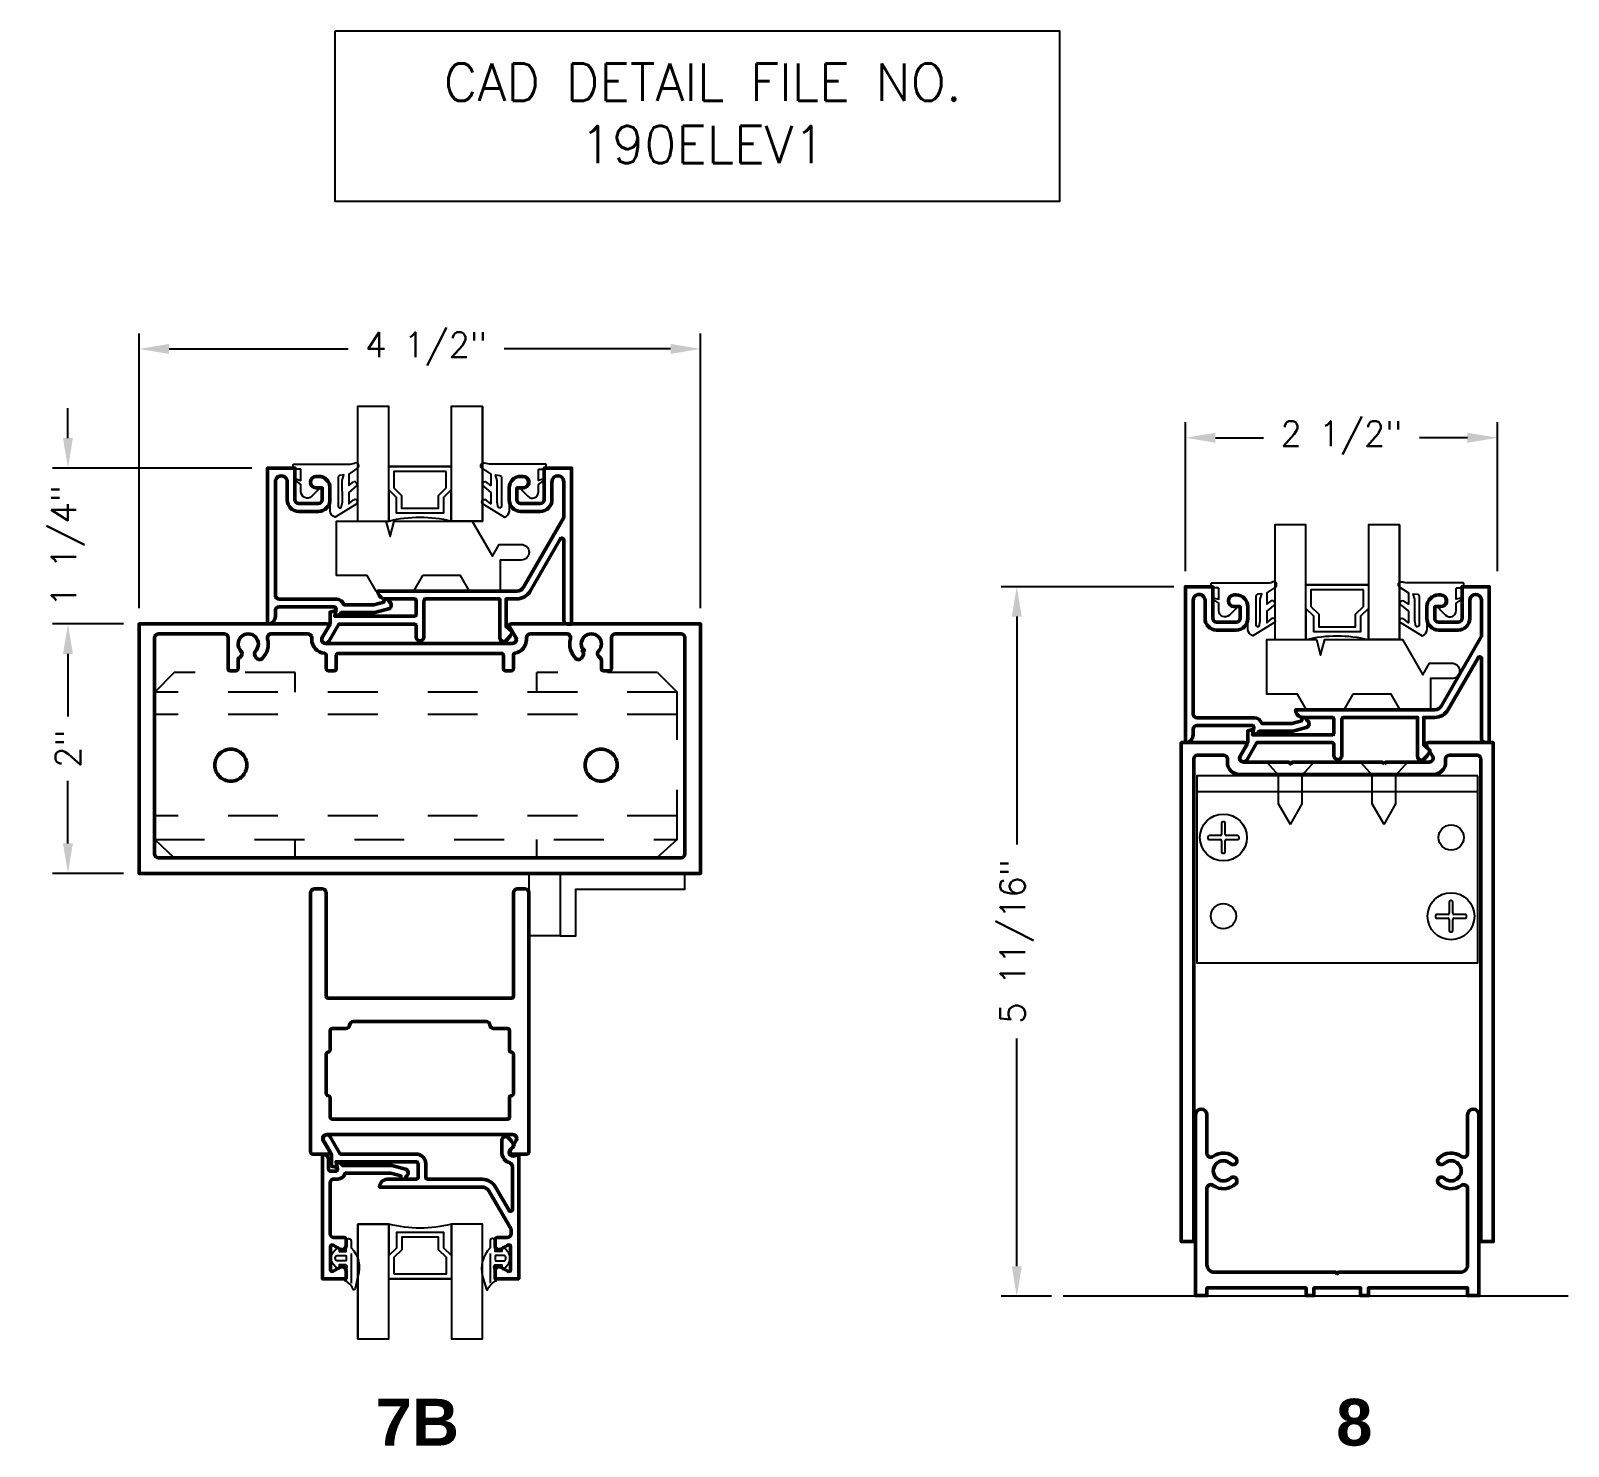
# Model space of a CAD drawing. Extents: x 0 to 63.4, y 0 to 11.8.
# Drawn here: x 17.953 to 21.033, y 8.551 to 11.388 of the extents above; entities that cross this region are included whole.
import ezdxf

# ---------------------------------------------------------------- set-up
doc = ezdxf.new("R2010")
doc.units = 0
doc.header["$MEASUREMENT"] = 0
doc.linetypes.add('HIDDEN', pattern=[0.375, 0.25, -0.125])
doc.linetypes.add('HIDDEN2', pattern=[0.1875, 0.125, -0.0625])
doc.layers.get('Defpoints').update_dxf_attribs({"linetype": 'CONTINUOUS'})
for name, color, linetype in [('R-Anno-Dims', 3, 'CONTINUOUS'), ('R-Anno-Text', 6, 'CONTINUOUS'), ('R-Det1', 4, 'CONTINUOUS'), ('R-Det2', 2, 'CONTINUOUS'), ('R-Det3', 5, 'CONTINUOUS'), ('R-Otln', 1, 'CONTINUOUS'), ('R-Pat1', 5, 'CONTINUOUS')]:
    doc.layers.add(name, color=color, linetype=linetype)
doc.styles.get("Standard").update_dxf_attribs({"font": 'simplex'})
doc.styles.add('style1', font='arialbd.ttf')
doc.dimstyles.new('1-4size', dxfattribs={"dimtxt": 0.05, "dimasz": 0.06, "dimexe": 0.03125, "dimexo": 0.03125, "dimgap": 0.03125, "dimtad": 0, "dimdec": 5, "dimlfac": 4, "dimzin": 4, "dimdsep": 46, "dimlunit": 5, "dimtxsty": 'Standard', "dimcen": 0, "dimclrd": 256, "dimclre": 256, "dimclrt": 256, "dimadec": 0, "dimazin": 1, "dimtfac": 1, "dimtdec": 5, "dimtofl": 0, "dimtmove": 0, "dimatfit": 3, "dimfxl": 1, "dimfrac": 2, "dimtolj": 1, "dimtzin": 4, "dimarcsym": 0})

# ---------------------------------------------------------------- blocks, each defined once
blk = doc.blocks.new('*D91')
at = {"layer": 'Defpoints', "color": 0, "transparency": 16777216}
for p in [(20.8914, 10.5726), (20.2663, 10.2741), (20.8914, 10.2741)]:
    blk.add_point(p, dxfattribs=at)
at = {"layer": 'R-Anno-Dims', "lineweight": -2, "transparency": 16777216}
for p, q in [((20.2663, 10.3053), (20.2663, 10.6039)), ((20.8914, 10.3053), (20.8914, 10.6039)), ((20.3263, 10.5726), (20.4226, 10.5726)), ((20.8314, 10.5726), (20.7351, 10.5726))]:
    blk.add_line(p, q, dxfattribs=at)
at = {"layer": 'R-Anno-Dims', "transparency": 16777216}
for points in [[(20.3263, 10.5826), (20.3263, 10.5626), (20.2663, 10.5726)], [(20.8314, 10.5826), (20.8314, 10.5626), (20.8914, 10.5726)]]:
    blk.add_solid(points, dxfattribs=at)
at = {"layer": 'R-Anno-Dims', "transparency": 16777216, "insert": (20.5788, 10.5726), "char_height": 0.05, "attachment_point": 5}
blk.add_mtext('\\A1;2 1/2"', dxfattribs=at)
blk = doc.blocks.new('*D92')
at = {"layer": 'Defpoints', "color": 0, "transparency": 16777216}
for p in [(19.9284, 10.2741), (20.2741, 10.2741), (20.0296, 8.8522)]:
    blk.add_point(p, dxfattribs=at)
at = {"layer": 'R-Anno-Dims', "lineweight": -2, "transparency": 16777216}
for p, q in [((20.2428, 10.2741), (19.8972, 10.2741)), ((19.9284, 10.2141), (19.9284, 9.7575)), ((19.9284, 8.9122), (19.9284, 9.3688)), ((19.9983, 8.8522), (19.8972, 8.8522))]:
    blk.add_line(p, q, dxfattribs=at)
at = {"layer": 'R-Anno-Dims', "transparency": 16777216}
for points in [[(19.9184, 10.2141), (19.9384, 10.2141), (19.9284, 10.2741)], [(19.9184, 8.9122), (19.9384, 8.9122), (19.9284, 8.8522)]]:
    blk.add_solid(points, dxfattribs=at)
at = {"layer": 'R-Anno-Dims', "transparency": 16777216, "insert": (19.9284, 9.5631), "char_height": 0.05, "attachment_point": 5, "rotation": 90}
blk.add_mtext('\\A1;5 11/16"', dxfattribs=at)
blk = doc.blocks.new('*D110')
at = {"layer": 'Defpoints', "color": 0, "transparency": 16777216}
for p in [(19.2947, 10.7506), (18.1697, 10.1995), (19.2947, 10.1995)]:
    blk.add_point(p, dxfattribs=at)
at = {"layer": 'R-Anno-Dims', "lineweight": -2, "transparency": 16777216}
for p, q in [((18.1697, 10.2308), (18.1697, 10.7818)), ((19.2947, 10.2308), (19.2947, 10.7818)), ((18.2297, 10.7506), (18.5885, 10.7506)), ((19.2347, 10.7506), (18.901, 10.7506))]:
    blk.add_line(p, q, dxfattribs=at)
at = {"layer": 'R-Anno-Dims', "transparency": 16777216}
for points in [[(18.2297, 10.7606), (18.2297, 10.7406), (18.1697, 10.7506)], [(19.2347, 10.7606), (19.2347, 10.7406), (19.2947, 10.7506)]]:
    blk.add_solid(points, dxfattribs=at)
at = {"layer": 'R-Anno-Dims', "transparency": 16777216, "insert": (18.7448, 10.7506), "char_height": 0.05, "attachment_point": 5}
blk.add_mtext('\\A1;4 1/2"', dxfattribs=at)
blk = doc.blocks.new('*D104')
at = {"layer": 'Defpoints', "color": 0, "transparency": 16777216}
for p in [(18.0272, 10.5118), (18.4273, 10.5118), (18.1697, 10.1995)]:
    blk.add_point(p, dxfattribs=at)
at = {"layer": 'R-Anno-Dims', "lineweight": -2, "transparency": 16777216}
for p, q in [((18.0272, 10.5718), (18.0272, 10.6318)), ((18.396, 10.5118), (17.996, 10.5118)), ((18.1385, 10.1995), (17.996, 10.1995)), ((18.0272, 10.1395), (18.0272, 10.0795))]:
    blk.add_line(p, q, dxfattribs=at)
at = {"layer": 'R-Anno-Dims', "transparency": 16777216}
for points in [[(18.0172, 10.5718), (18.0372, 10.5718), (18.0272, 10.5118)], [(18.0172, 10.1395), (18.0372, 10.1395), (18.0272, 10.1995)]]:
    blk.add_solid(points, dxfattribs=at)
at = {"layer": 'R-Anno-Dims', "transparency": 16777216, "insert": (18.0272, 10.3556), "char_height": 0.05, "attachment_point": 5, "rotation": 90}
blk.add_mtext('\\A1;1 1/4"', dxfattribs=at)
blk = doc.blocks.new('*D105')
at = {"layer": 'Defpoints', "color": 0, "transparency": 16777216}
for p in [(18.0272, 10.1995), (18.1697, 10.1995), (18.1697, 9.6995)]:
    blk.add_point(p, dxfattribs=at)
at = {"layer": 'R-Anno-Dims', "lineweight": -2, "transparency": 16777216}
for p, q in [((18.1385, 10.1995), (17.996, 10.1995)), ((18.0272, 10.1395), (18.0272, 10.0141)), ((18.0272, 9.7595), (18.0272, 9.8849)), ((18.1385, 9.6995), (17.996, 9.6995))]:
    blk.add_line(p, q, dxfattribs=at)
at = {"layer": 'R-Anno-Dims', "transparency": 16777216}
for points in [[(18.0172, 10.1395), (18.0372, 10.1395), (18.0272, 10.1995)], [(18.0172, 9.7595), (18.0372, 9.7595), (18.0272, 9.6995)]]:
    blk.add_solid(points, dxfattribs=at)
at = {"layer": 'R-Anno-Dims', "transparency": 16777216, "insert": (18.0272, 9.9495), "char_height": 0.05, "attachment_point": 5, "rotation": 90}
blk.add_mtext('\\A1;2"', dxfattribs=at)
blk = doc.blocks.new('P1137 screw')
at = {"layer": 'R-Det3'}
for p, q in [((35.389, 9.084), (35.482, 8.98)), ((35.765, 9.084), (35.672, 8.98)), ((35.482, 8.748), (35.482, 8.98)), ((35.672, 8.748), (35.672, 8.98)), ((35.577, 8.584), (35.482, 8.748)), ((35.577, 8.584), (35.672, 8.748))]:
    blk.add_line(p, q, dxfattribs=at)
at = {"layer": 'R-Pat1'}
blk.add_line((35.389, 9.084), (35.765, 9.084), dxfattribs=at)
blk = doc.blocks.new('Screw block')
at = {"layer": 'R-Det3'}
for p, q in [((34.275, 8.594), (34.275, 8.504)), ((34.295, 8.604), (34.285, 8.604)), ((34.305, 8.504), (34.305, 8.594)), ((34.165, 8.484), (34.165, 8.474)), ((34.265, 8.494), (34.175, 8.494)), ((34.175, 8.464), (34.265, 8.464)), ((34.275, 8.454), (34.275, 8.364)), ((34.305, 8.364), (34.305, 8.454)), ((34.405, 8.494), (34.315, 8.494)), ((34.315, 8.464), (34.405, 8.464)), ((34.415, 8.474), (34.415, 8.484)), ((34.285, 8.354), (34.295, 8.354))]:
    blk.add_line(p, q, dxfattribs=at)
blk.add_circle((34.29, 8.479), 0.188, dxfattribs=at)
for centre, start, end in [((34.265, 8.504), 270, 0), ((34.285, 8.594), 90, 180), ((34.295, 8.594), 0, 90), ((34.315, 8.504), 180, 270), ((34.175, 8.484), 90, 180), ((34.175, 8.474), 180, 270), ((34.265, 8.454), 0, 90), ((34.315, 8.454), 90, 180), ((34.405, 8.484), 0, 90), ((34.405, 8.474), 270, 0), ((34.285, 8.364), 180, 270), ((34.295, 8.364), 270, 0)]:
    blk.add_arc(centre, 0.01, start, end, dxfattribs=at)
blk = doc.blocks.new('P1137')
at = {"layer": 'R-Det3'}
blk.add_line((34.076, 8.849), (36.328, 8.849), dxfattribs=at)
blk.add_lwpolyline([(36.328, 8.974), (34.076, 8.974), (34.076, 7.474), (36.328, 7.474)], close=True, dxfattribs=at)
for centre in [(36.115, 8.479), (34.29, 7.849)]:
    blk.add_circle(centre, 0.101, dxfattribs=at)
at = {"layer": 'R-Pat1'}
for p in [(0, 0), (1.824, -0.631)]:
    blk.add_blockref('Screw block', p, dxfattribs=at)
blk = doc.blocks.new('P2728 compress')
at = {"layer": 'R-Det2'}
blk.add_lwpolyline([(176.266, 42.927), (176.372, 42.753, -0.301952), (176.324, 42.713), (176.124, 42.713, 0.414214), (176.044, 42.633), (176.044, 42.594, 0.388879), (176.081, 42.554), (176.097, 42.553, 0.440011), (176.14, 42.593), (176.14, 42.607, -0.668179), (176.157, 42.614), (176.206, 42.566, -0.668179), (176.17, 42.48), (176.111, 42.48), (176.083, 42.441, -0.836323), (176.069, 42.447), (176.078, 42.48), (175.994, 42.48, 0.414214), (175.988, 42.474), (175.988, 42.424, -0.414214), (175.982, 42.418), (175.954, 42.418, -0.414214), (175.948, 42.424), (175.948, 42.862, 0.083245), (175.94, 42.911), (175.94, 42.911)], format="xyb", dxfattribs=at)
for points in [[(175.978, 42.937), (176.028, 42.864), (176.119, 42.864), (176.088, 42.905)], [(176.117, 42.931), (176.175, 42.864), (176.267, 42.864), (176.235, 42.902)]]:
    blk.add_lwpolyline(points, dxfattribs=at)
at = {"layer": 'R-Det2', "lineweight": 25}
blk.add_lwpolyline([(176.039, 42.79, 0.372312), (176.054, 42.778), (176.284, 42.778, 0.668179), (176.295, 42.803), (176.252, 42.812), (176.078, 42.811), (176.034, 42.824)], format="xyb", close=True, dxfattribs=at)
at = {"layer": 'R-Det2', "ltscale": 0.1}
for centre, radius, start, end in [((175.962, 42.92), 0.0237, 22.2345, 202.2345), ((176.117, 42.901), 0.0297, 90, 171.5397), ((176.251, 42.914), 0.0199, 40.2978, 220.2978)]:
    blk.add_arc(centre, radius, start, end, dxfattribs=at)
blk = doc.blocks.new('P039')
at = {"layer": 'R-Det3', "linetype": 'HIDDEN2'}
for p, q in [((87.956, 9.751), (87.8, 9.594)), ((88.925, 9.751), (87.956, 9.751)), ((88.925, 9.594), (88.925, 9.751)), ((91.83, 9.751), (90.863, 9.751)), ((90.863, 9.594), (90.863, 9.751)), ((91.83, 9.751), (91.988, 9.594)), ((91.83, 9.751), (91.83, 9.751)), ((91.988, 9.594), (87.8, 9.594)), ((87.8, 9.594), (87.8, 8.411)), ((91.988, 8.411), (91.988, 9.594)), ((91.988, 9.415), (87.8, 9.415)), ((91.988, 8.601), (87.8, 8.601)), ((87.8, 8.411), (91.988, 8.411)), ((87.8, 8.411), (87.956, 8.265)), ((88.925, 8.265), (88.925, 8.411)), ((90.863, 8.265), (90.863, 8.411)), ((91.988, 8.411), (91.824, 8.265)), ((88.925, 8.265), (87.956, 8.265)), ((91.824, 8.265), (90.863, 8.265))]:
    blk.add_line(p, q, dxfattribs=at)
blk = doc.blocks.new('P315')
at = {"layer": 'R-Det3', "linetype": 'Continuous'}
for p, q in [((101.777, 35.138), (101.777, 34.638)), ((102.027, 35.138), (102.027, 34.638)), ((102.027, 34.638), (101.777, 34.638))]:
    blk.add_line(p, q, dxfattribs=at)
at = {"layer": 'R-Det3'}
blk.add_line((101.777, 35.138), (102.027, 35.138), dxfattribs=at)
at = {"layer": 'R-Det3', "linetype": 'Continuous'}
blk.add_lwpolyline([(102.027, 35.138), (102.027, 34.638), (102.152, 34.638), (102.152, 35.013), (103.027, 35.013), (103.027, 35.138), (102.027, 35.138)], close=True, dxfattribs=at)

msp = doc.modelspace()

# ---------------------------------------------------------------- linework, layer by layer
at = {"layer": 'R-Anno-Text'}
msp.add_lwpolyline([(18.562618, 11.3882705), (20.014098, 11.3882705), (20.014098, 11.0462076), (18.562618, 11.0462076)], close=True, dxfattribs=at)
at = {"layer": 'R-Det1', "lineweight": 50}
for points in [[(18.4427791, 10.4843764), (18.4427791, 10.2570014, 0.414213562), (18.4505291, 10.2492514), (18.5651296, 10.2492514, -0.33967204), (18.5801046, 10.2377514), (18.6402386, 10.2377514), (18.6604439, 10.2431655, -1.179332391), (18.6702625, 10.2441264, -0.716465291), (18.669269, 10.2294834), (18.6422791, 10.2222514), (18.574779, 10.2222514, -0.252122601), (18.5617793, 10.2147512), (18.5643532, 10.2293503, 0.466300315), (18.5606601, 10.2337514), (18.4505291, 10.2337514, 0.414213562), (18.4427791, 10.2260014), (18.4427791, 10.2147514, -0.414213562), (18.4272791, 10.1992514), (18.4272791, 10.5117514), (18.4820291, 10.5117514), (18.4820291, 10.4485014, 0.414213562), (18.4897791, 10.4407514), (18.5290291, 10.4407514, 0.414213562), (18.5367791, 10.4485014), (18.5367791, 10.4720014), (18.5249041, 10.4720014, -1), (18.5249041, 10.4952514), (18.5290293, 10.4952514, -0.414213562), (18.5522793, 10.4720014), (18.5522793, 10.4482514, -0.414213562), (18.5290293, 10.4250014), (18.4897791, 10.4250014, -0.414213562), (18.4665291, 10.4482514), (18.4665291, 10.4842993, 1.003237041), (18.4427793, 10.4843767, -0.362130636)], [(18.7209793, 10.2497512, -0.418763917), (18.7249793, 10.2457512), (18.7249793, 10.2187512, -0.4125), (18.7209793, 10.2147512), (18.5617793, 10.2147512), (18.5638043, 10.2262512), (18.5523043, 10.2231762), (18.5523043, 10.1992512), (18.5366543, 10.1721262, 0.998250566), (18.5500793, 10.1643762), (18.5702043, 10.1992512), (18.7209793, 10.1992512, -0.418763917), (18.7249793, 10.1952512), (18.7249793, 10.1732512, 1), (18.7404793, 10.1732512), (18.7404793, 10.2457512, -0.418763917), (18.7444793, 10.2497512), (18.8924793, 10.2497512), (18.8924793, 10.1720012, 0.644244829), (18.9053043, 10.1661762, 0.122910631), (18.9174793, 10.1837512), (18.9049793, 10.1942512), (18.9049793, 10.2497512), (18.9266043, 10.2497512), (18.9266043, 10.2497512, 0.267523924), (18.9536543, 10.2653762), (19.0137317, 10.3694383, -0.767335331), (19.0207293, 10.3675634), (19.0207293, 10.2070012, 0.412903226), (19.0284793, 10.1992512), (19.0362293, 10.1992512), (19.0362293, 10.5117512), (19.0047293, 10.5117512), (18.9814793, 10.5117512), (18.9814793, 10.4485012, -0.412903226), (18.9737293, 10.4407512), (18.9344793, 10.4407512, -0.412903226), (18.9267293, 10.4485012), (18.9267293, 10.4720012), (18.9386043, 10.4720012, 1), (18.9386043, 10.4952512), (18.9344793, 10.4952512, 0.413978903), (18.9112293, 10.4720012), (18.9112293, 10.4482512, 0.412903226), (18.9344793, 10.4250012), (18.9737293, 10.4250012, 0.413978903), (18.9969793, 10.4482512), (18.9969793, 10.4843762, -1), (19.0207293, 10.4843762), (19.0207293, 10.4125762), (18.9401543, 10.2730012, -0.265259867), (18.9267293, 10.2652512), (18.7328293, 10.2652512), (18.6479793, 10.2652512, 0.412903226), (18.6634793, 10.2497512)], [(20.8318064, 8.915585), (20.8318064, 9.068035, 0.610741942), (20.8195314, 9.07431, -0.361779878), (20.7738564, 9.077585, -0.5), (20.7753564, 9.089885, -0.332771781), (20.7846064, 9.08876, 2.353344768), (20.7846064, 9.11791, -0.332771781), (20.7753564, 9.116785, -0.5), (20.7738564, 9.129085, -0.361779878), (20.8195314, 9.13236, 0.611850133), (20.8318064, 9.13866), (20.8318064, 9.215935, -0.413333333), (20.8430564, 9.227185, -0.413333333), (20.8543064, 9.215935), (20.8543064, 8.853335), (20.8318064, 8.853335), (20.8318064, 8.868835), (20.6328814, 8.868835), (20.6328814, 8.853335), (20.6173814, 8.853335), (20.6173814, 8.868835), (20.5236814, 8.868835), (20.5236814, 8.853335), (20.5081814, 8.853335), (20.5081814, 8.868835), (20.3092564, 8.868835), (20.3092564, 8.853335), (20.2867564, 8.853335), (20.2867564, 9.215935, -0.413333333), (20.2980064, 9.227185, -0.413333333), (20.3092564, 9.215935), (20.3092564, 9.13866, 0.610195289), (20.3215314, 9.13236, -0.361779878), (20.3672064, 9.129085, -0.5), (20.3657064, 9.116785, -0.332123602), (20.3564564, 9.11791, 2.353344768), (20.3564564, 9.08876, -0.332123602), (20.3657064, 9.089885, -0.5), (20.3672064, 9.077585, -0.361779878), (20.3215314, 9.07431, 0.609085733), (20.3092564, 9.068035), (20.3092564, 8.915585, 0.412903226), (20.3247564, 8.900085), (20.5680314, 8.900085), (20.5705314, 8.897585), (20.5730314, 8.900085), (20.8163064, 8.900085, 0.414517049), (20.8318064, 8.915585)], [(18.9214927, 9.1525131, 0.123332445), (18.9093244, 9.1700941, 0.64476674), (18.8964927, 9.1642802), (18.8964927, 9.1407632, 0.330653628), (18.9124844, 9.119225, -0.33065332), (18.9179927, 9.1118063), (18.9179927, 9.0260086, -0.767326322), (18.9109951, 9.0241336), (18.8840012, 9.0708882, 0.26795022), (18.8569379, 9.0865132), (18.7482427, 9.0865132, -0.414213562), (18.7442427, 9.0905132), (18.7442427, 9.1175132, 0.414213562), (18.7247427, 9.1370132), (18.5729644, 9.1370132), (18.5528293, 9.1718882, 1), (18.539406, 9.1641382), (18.5550666, 9.1370132), (18.5550666, 9.1130946), (18.5665666, 9.1100132), (18.5645388, 9.1215132), (18.7247427, 9.1215132, -0.414213562), (18.7287427, 9.1175132), (18.7287427, 9.0905132, -0.414213562), (18.7247427, 9.0865132), (18.6672427, 9.0865132, 0.414213562), (18.6517427, 9.0710132), (18.7365787, 9.0710132), (18.8570822, 9.0710132, -0.267944175), (18.8705057, 9.0632632), (18.9149927, 8.9862093), (18.9149927, 8.9775132, -0.414213562), (18.9072427, 8.9697632), (18.8867427, 8.9697632, 0.414213562), (18.8829927, 8.9660132), (18.8829927, 8.9530132, 0.577350202), (18.8946177, 8.9463015), (18.9086177, 8.9543844, -0.577350202), (18.9142427, 8.9511368), (18.9142427, 8.9056395, -0.577351988), (18.9086176, 8.902392), (18.8946177, 8.9104749, 0.577351988), (18.8829927, 8.9037633), (18.8829927, 8.8870132), (18.9304927, 8.8870132), (18.9304927, 9.1370132), (18.9218688, 9.1335666, -0.869075611), (18.9142413, 9.1468859)], [(18.674248, 9.0985132), (18.5828631, 9.0985132, -0.339713402), (18.567889, 9.0870132), (18.5602888, 9.0870132, 0.414213523), (18.5525388, 9.0792632), (18.5525388, 8.9775132, 0.414213657), (18.5602888, 8.9697632), (18.5807888, 8.9697632, -0.414213562), (18.5845388, 8.9660132), (18.5845388, 8.9530132, -0.57736514), (18.5729135, 8.9463017), (18.5589138, 8.9543844, 0.577351747), (18.5532888, 8.9511369), (18.5532888, 8.9056396, 0.577351362), (18.5589138, 8.902392), (18.5728717, 8.9104505, -0.579445689), (18.5845388, 8.9037632), (18.5845388, 8.9037632), (18.5845388, 8.8870132), (18.5370388, 8.8870132), (18.5370388, 9.1370132, -0.41421368), (18.5495388, 9.1245132), (18.5495388, 9.1062632, 0.414213562), (18.5532888, 9.1025132), (18.56342, 9.1025132, 0.466306393), (18.567113, 9.1069144), (18.5645388, 9.1215132, -0.252127774), (18.5775387, 9.1140131), (18.6762889, 9.1140132), (18.7032945, 9.1067771, -0.715752791), (18.7042718, 9.0921396, -1.179503687), (18.6944532, 9.0930993)]]:
    msp.add_lwpolyline(points, format="xyb", close=True, dxfattribs=at)
at = {"layer": 'R-Det1', "linetype": 'Continuous', "lineweight": 50}
for points in [[(20.2818099, 10.2466791), (20.2818099, 10.0193041, 0.414213562), (20.2895599, 10.0115541), (20.4041604, 10.0115541, -0.33967204), (20.4191354, 10.0000541), (20.4792694, 10.0000541), (20.4994747, 10.0054682, -1.179332391), (20.5092933, 10.0064291, -0.716465291), (20.5082998, 9.9917862), (20.4813099, 9.9845541), (20.4138098, 9.9845541, -0.252122601), (20.4008101, 9.9770539), (20.403384, 9.991653, 0.466300315), (20.3996909, 9.9960541), (20.2895599, 9.9960541, 0.414213562), (20.2818099, 9.9883041), (20.2818099, 9.9770541, -0.414213562), (20.2663099, 9.9615541), (20.2663099, 10.2740541), (20.3210599, 10.2740541), (20.3210599, 10.2108041, 0.414213562), (20.3288099, 10.2030541), (20.3680599, 10.2030541, 0.414213562), (20.3758099, 10.2108041), (20.3758099, 10.2343041), (20.3639349, 10.2343041, -1), (20.3639349, 10.2575541), (20.3680602, 10.2575541, -0.414213562), (20.3913102, 10.2343041), (20.3913102, 10.2105541, -0.414213562), (20.3680602, 10.1873041), (20.3288099, 10.1873041, -0.414213562), (20.3055599, 10.2105541), (20.3055599, 10.246602, 1.003237041), (20.2818102, 10.2466794, -0.362130636)], [(20.5640101, 9.9810539, -0.4125), (20.5600101, 9.9770539), (20.4008101, 9.9770539), (20.4028351, 9.9885539), (20.3913351, 9.9854789), (20.3913351, 9.9615539), (20.3756851, 9.9344289, 0.998250566), (20.3891101, 9.9266789), (20.4092351, 9.9615539), (20.5600101, 9.9615539, -0.418763917), (20.5640101, 9.9575539), (20.5640101, 9.9355539, 1), (20.5795101, 9.9355539), (20.5795101, 10.0080539, -0.418763917), (20.5835101, 10.0120539), (20.7315101, 10.0120539), (20.7315101, 9.9343039, 0.644244829), (20.7443351, 9.9284789, 0.122910631), (20.7565101, 9.9460539), (20.7440101, 9.9565539), (20.7440101, 10.0120539), (20.7656351, 10.0120539), (20.7656351, 10.0120539, 0.267523924), (20.7926851, 10.0276789), (20.8527625, 10.131741, -0.767335331), (20.8597601, 10.1298661), (20.8597601, 9.9693039, 0.412903226), (20.8675101, 9.9615539), (20.8752601, 9.9615539), (20.8752601, 10.2740539), (20.8437601, 10.2740539), (20.8205101, 10.2740539), (20.8205101, 10.2108039, -0.412903226), (20.8127601, 10.2030539), (20.7735101, 10.2030539, -0.412903226), (20.7657601, 10.2108039), (20.7657601, 10.2343039), (20.7776351, 10.2343039, 1), (20.7776351, 10.2575539), (20.7735101, 10.2575539, 0.413978903), (20.7502601, 10.2343039), (20.7502601, 10.2105539, 0.412903226), (20.7735101, 10.1873039), (20.8127601, 10.1873039, 0.413978903), (20.8360101, 10.2105539), (20.8360101, 10.2466789, -1), (20.8597601, 10.2466789), (20.8597601, 10.1748789), (20.7791851, 10.0353039, -0.265259867), (20.7657601, 10.0275539), (20.5718601, 10.0275539), (20.4870101, 10.0275539, 0.412903226), (20.5025101, 10.0120539), (20.5600101, 10.0120539, -0.418763917), (20.5640101, 10.0080539)]]:
    msp.add_lwpolyline(points, format="xyb", close=True, dxfattribs=at)
at = {"layer": 'R-Det2'}
for points in [[(18.8576296, 10.6355516), (18.7951296, 10.6355516), (18.7951296, 10.4057515), (18.8576296, 10.4057515), (18.8576296, 10.6355516), (18.8576296, 10.4057515), (18.7951296, 10.4057515), (18.7951296, 10.4682515), (18.7796296, 10.4527515), (18.7796296, 10.4215015), (18.6856296, 10.4215015), (18.6856296, 10.4527515), (18.6701296, 10.4682515), (18.6701296, 10.5152515), (18.7951296, 10.5152515), (18.6701296, 10.5152515), (18.6701296, 10.6355516), (18.6076296, 10.6355516), (18.6076296, 10.4057515), (18.6701296, 10.4057515), (18.6701296, 10.4682515), (18.6701296, 10.4057515, -0.123310184), (18.7951296, 10.4057515, 1.56900442)], [(20.6953435, 10.3978543), (20.6328435, 10.3978544), (20.6328435, 10.1680542), (20.6953435, 10.1680542), (20.6953435, 10.3978544), (20.6953435, 10.1680542), (20.6328435, 10.1680542), (20.6328435, 10.2305542), (20.6173435, 10.2150542), (20.6173435, 10.1838042), (20.5233435, 10.1838042), (20.5233435, 10.2150542), (20.5078435, 10.2305542), (20.5078435, 10.2775542), (20.6328435, 10.2775542), (20.5078435, 10.2775542), (20.5078435, 10.3978544), (20.4453435, 10.3978544), (20.4453435, 10.1680542), (20.5078435, 10.1680542), (20.5078435, 10.2305542), (20.5078435, 10.1680542, -0.123310184), (20.6328435, 10.1680542, 1.56900442)], [(18.6079935, 8.7665882), (18.6704935, 8.7665881), (18.6704935, 8.9963883), (18.6079935, 8.9963883), (18.6079935, 8.7665881), (18.6079935, 8.9963883), (18.6704935, 8.9963883), (18.6704935, 8.9338883), (18.6859935, 8.9493883), (18.6859935, 8.9806383), (18.7799935, 8.9806383), (18.7799935, 8.9493883), (18.7954935, 8.9338883), (18.7954935, 8.8868883), (18.6704935, 8.8868883), (18.7954935, 8.8868883), (18.7954935, 8.7665881), (18.8579935, 8.7665881), (18.8579935, 8.9963883), (18.7954935, 8.9963883), (18.7954935, 8.9338883), (18.7954935, 8.9963883, -0.123310184), (18.6704935, 8.9963883, 1.56900442)]]:
    msp.add_lwpolyline(points, format="xyb", dxfattribs=at)
for points in [[(18.7851296, 10.5052515), (18.6801296, 10.5052515), (18.6801296, 10.4723936), (18.6956296, 10.4568936), (18.6956296, 10.4315015), (18.7696296, 10.4315015), (18.7696296, 10.4568936), (18.7851296, 10.4723936), (18.7851296, 10.5052515)], [(20.6228435, 10.2675542), (20.5178435, 10.2675542), (20.5178435, 10.2346964), (20.5333435, 10.2191964), (20.5333435, 10.1938042), (20.6073435, 10.1938042), (20.6073435, 10.2191964), (20.6228435, 10.2346964), (20.6228435, 10.2675542)], [(18.6804935, 8.8968883), (18.7854935, 8.8968883), (18.7854935, 8.9297461), (18.7699935, 8.9452461), (18.7699935, 8.9706383), (18.6959935, 8.9706383), (18.6959935, 8.9452461), (18.6804935, 8.9297461), (18.6804935, 8.8968883)], [(18.5945388, 8.9379658), (18.5944769, 8.8780218)], [(18.8729927, 8.9379658), (18.8730546, 8.8780218)]]:
    msp.add_lwpolyline(points, dxfattribs=at)
for points in [[(18.7376231, 10.2965012), (18.7195809, 10.2652512), (18.6446573, 10.2652512), (18.6266151, 10.2965012), (18.5651297, 10.2965012), (18.5651297, 10.4057514), (18.6642075, 10.4057514), (18.6725809, 10.3745014), (18.6809543, 10.4057514), (18.836989, 10.4057514), (18.8776561, 10.3353139), (18.8911878, 10.3587514), (18.9355613, 10.3587514, -0.414213562), (18.9510613, 10.3432514), (18.9510613, 10.3430014, -0.414213562), (18.9355613, 10.3275014), (18.8932547, 10.3275014), (18.8932547, 10.2652512), (18.8320809, 10.2652512), (18.8140387, 10.2965012)], [(20.6020573, 10.0588039), (20.5840151, 10.0275539), (20.5090915, 10.0275539), (20.4910493, 10.0588039), (20.4295639, 10.0588039), (20.4295639, 10.1680541), (20.5286417, 10.1680541), (20.5370151, 10.1368041), (20.5453885, 10.1680541), (20.7014232, 10.1680541), (20.7420903, 10.0976166), (20.7556219, 10.1210541), (20.7999955, 10.1210541, -0.414213562), (20.8154955, 10.1055541), (20.8154955, 10.1053041, -0.414213562), (20.7999955, 10.0898041), (20.7576889, 10.0898041), (20.7576889, 10.0275539), (20.6965151, 10.0275539), (20.6784729, 10.0588039)], [(18.6078043, 8.8920489), (18.6024769, 8.8675217, -0.477037012), (18.5994566, 8.8650765, 0.169063491), (18.5839677, 8.882303, -0.378808837), (18.5819975, 8.8849662), (18.586801, 8.9112953, 0.346241915), (18.5843105, 8.9152632), (18.5707888, 8.9152632), (18.5705111, 8.9077139, -0.608655902), (18.5672249, 8.9063631), (18.5591472, 8.9155012, -0.378617088), (18.5591472, 8.9412752), (18.5672249, 8.9504134, -0.608655902), (18.5705111, 8.9490625), (18.5707888, 8.9415132), (18.5845388, 8.9415132), (18.5845388, 8.9627632, -1), (18.5945388, 8.9627632), (18.5945388, 8.9490033, -0.300429391)], [(18.8578043, 8.8920489), (18.8650546, 8.8675218, 0.477037012), (18.8680749, 8.8650765, -0.169063491), (18.8835638, 8.8823031, 0.378808837), (18.885534, 8.8849662), (18.8807305, 8.9112954, -0.346241915), (18.883221, 8.9152633), (18.8967427, 8.9152633), (18.8970204, 8.907714, 0.608655902), (18.9003066, 8.9063631), (18.9083843, 8.9155013, 0.378617088), (18.9083842, 8.9412753), (18.9003066, 8.9504134, 0.608655902), (18.8970204, 8.9490626), (18.8967427, 8.9415133), (18.8829927, 8.9415133), (18.8829926, 8.9627633, 1), (18.8729926, 8.9627633), (18.8729927, 8.9490034, 0.258952932)], [(18.563027, 8.9302632, -0.341998713), (18.5678682, 8.9340132), (18.5825388, 8.9340132, -0.414213562), (18.5845388, 8.9320132), (18.5845388, 8.9247632, -0.414213562), (18.5825388, 8.9227632), (18.5678682, 8.9227632, -0.341998713), (18.563027, 8.9265132, -0.127016654)], [(18.9045045, 8.9302633, 0.341998713), (18.8996633, 8.9340133), (18.8849927, 8.9340133, 0.414213562), (18.8829927, 8.9320133), (18.8829927, 8.9247633, 0.414213562), (18.8849927, 8.9227633), (18.8996633, 8.9227633, 0.341998713), (18.9045045, 8.9265133, 0.127016654)]]:
    msp.add_lwpolyline(points, format="xyb", close=True, dxfattribs=at)
at = {"layer": 'R-Det3'}
msp.add_line((21.0334038, 8.8521789), (20.0212593, 8.8521789), dxfattribs=at)
at = {"layer": 'R-Det3', "linetype": 'HIDDEN', "lineweight": 50}
for centre in [(18.353467, 9.9165129), (19.095467, 9.9165129)]:
    msp.add_circle(centre, 0.032125, dxfattribs=at)
at = {"layer": 'R-Otln', "lineweight": 50}
for points in [[(18.5433736, 10.1605129, -0.577351782), (18.5366619, 10.172138), (18.5492194, 10.1938879, 0.577351782), (18.5459718, 10.1995129), (18.169717, 10.1995129), (18.169717, 9.6995129), (19.294717, 9.6995129), (19.294717, 10.1995129), (18.9154669, 10.1995129, 0.577351782), (18.9122193, 10.1938879), (18.9247768, 10.172138, -0.577351782), (18.9180651, 10.1605129)], [(19.0613836, 10.1452135, -2.351944735), (19.0905505, 10.1452135, 0.3342632), (19.0894201, 10.1359616, 0.133265313), (19.0922994, 10.1331005, -0.269648719), (19.096217, 10.1263643), (19.096217, 10.1095129, 0.414213562), (19.099967, 10.1057629), (19.112467, 10.1057629, 0.414213562), (19.116217, 10.1095129), (19.116217, 10.1717629, -0.414213562), (19.123967, 10.1795129), (19.255717, 10.1795129, -0.414213562), (19.263467, 10.1717629), (19.263467, 9.7385129, -0.414213562), (19.255717, 9.7307629), (18.208717, 9.7307629, -0.414213562), (18.200967, 9.7385129), (18.200967, 10.1717629, -0.414213562), (18.208717, 10.1795129), (18.340467, 10.1795129), (18.340467, 10.1795129, -0.414213562), (18.348217, 10.1717629), (18.348217, 10.1095129, 0.414213562), (18.351967, 10.1057629), (18.364467, 10.1057629, 0.414213562), (18.368217, 10.1095129), (18.368217, 10.1263643, -0.269648719), (18.3721347, 10.1331005, 0.133265313), (18.375014, 10.1359616, 0.3342632), (18.3738836, 10.1452135, -2.351944735), (18.4030505, 10.1452135, 0.3342632), (18.4019201, 10.1359616), (18.4042482, 10.1319291, 0.486629893), (18.4163236, 10.13021, 0.274033537), (18.4273283, 10.1697447, -0.493659699), (18.4348109, 10.1795129), (18.5078736, 10.1795129, -0.414213562), (18.5156236, 10.1717629), (18.5156236, 10.1682629, 0.391987805), (18.5412535, 10.1405941, -0.391987805), (18.544717, 10.136855), (18.544717, 10.1095129, 0.414213562), (18.548467, 10.1057629), (18.560967, 10.1057629, 0.414213562), (18.564717, 10.1095129), (18.564717, 10.1367629, -0.414213562), (18.568467, 10.1405129), (18.895967, 10.1405129, -0.414213562), (18.899717, 10.1367629), (18.899717, 10.1095129, 0.414213562), (18.903467, 10.1057629), (18.915967, 10.1057629, 0.414213562), (18.919717, 10.1095129), (18.919717, 10.1372296, -0.364590092), (18.9228239, 10.140924, 0.364590092), (18.945815, 10.1682629), (18.945815, 10.1717629, -0.414213562), (18.953565, 10.1795129), (19.0266278, 10.1795129, -0.493659699), (19.0341104, 10.1697447, 0.274033537), (19.045115, 10.13021, 0.486629893), (19.0571904, 10.1319291), (19.0595186, 10.1359616, 0.3342632), (19.0583882, 10.1452135, -2.351944735)], [(20.6642811, 9.9188039), (20.6680311, 9.9225539), (20.7549811, 9.9225539, 0.577921738), (20.7617061, 9.9341789), (20.7491561, 9.9559289, -0.575333034), (20.7523811, 9.9615539), (20.8830561, 9.9615539), (20.8830561, 8.9615539), (20.8580561, 8.9615539), (20.8580561, 9.9288039, 0.416132723), (20.8503061, 9.9365539), (20.7954811, 9.9365539, 0.412903226), (20.7877311, 9.9288039), (20.7877311, 9.9225539, -0.415000354), (20.7627311, 9.8975539), (20.5705311, 9.8975539), (20.3753061, 9.8975539, -0.415000354), (20.3503061, 9.9225539), (20.3503061, 9.9288039, 0.412903226), (20.3425561, 9.9365539), (20.2907561, 9.9365539, 0.412903226), (20.2830061, 9.9288039), (20.2830061, 8.9615539), (20.2580061, 8.9615539), (20.2580061, 9.9615539), (20.3856561, 9.9615539, -0.577563925), (20.3889061, 9.9559289), (20.3763311, 9.9341789, 0.577921738), (20.3830561, 9.9225539), (20.4730061, 9.9225539), (20.4767561, 9.9188039), (20.4805061, 9.9225539), (20.6605311, 9.9225539), (20.6642811, 9.9188039)], [(18.544717, 9.4532632, 0.414213562), (18.548467, 9.4495132), (18.915967, 9.4495132, 0.414213562), (18.919717, 9.4532632), (18.919717, 9.6605132, -0.412903226), (18.927467, 9.6682632), (18.943217, 9.6682632, -0.416132723), (18.950967, 9.6605132), (18.950967, 9.1407632, -0.420015868), (18.947217, 9.1370132), (18.916217, 9.1370132, -0.574765188), (18.912967, 9.1426132), (18.925542, 9.1643882, 0.577921738), (18.918817, 9.1760132), (18.545617, 9.1760132, 0.576846629), (18.538917, 9.1643882), (18.551467, 9.1426132, -0.581431505), (18.548217, 9.1370132), (18.517217, 9.1370132, -0.420015868), (18.513467, 9.1407632), (18.513467, 9.6605132, -0.412903226), (18.521217, 9.6682632), (18.536967, 9.6682632, -0.416132723), (18.544717, 9.6605132)], [(18.872742, 9.3956382), (18.872742, 9.3956382, 0.390354174), (18.865017, 9.4027632), (18.599417, 9.4027632, 0.387119175), (18.591692, 9.3956382, -0.390615295), (18.583967, 9.3885132), (18.556217, 9.3885132, 0.414213562), (18.552467, 9.3847632), (18.552467, 9.3452632, -0.420015868), (18.548717, 9.3415132), (18.548467, 9.3415132, 0.413333333), (18.544717, 9.3377632), (18.544717, 9.2577632, 0.420015868), (18.548467, 9.2540132), (18.548717, 9.2540132, -0.413333333), (18.552467, 9.2502632), (18.552467, 9.2110132, 0.414213562), (18.556217, 9.2072632), (18.908217, 9.2072632, 0.414213562), (18.911967, 9.2110132), (18.911967, 9.2502632, -0.413333333), (18.915717, 9.2540132), (18.915967, 9.2540132, 0.420015868), (18.919717, 9.2577632), (18.919717, 9.3377632, 0.413333333), (18.915967, 9.3415132), (18.915717, 9.3415132, -0.420015868), (18.911967, 9.3452632), (18.911967, 9.3847632, 0.414213562), (18.908217, 9.3885132), (18.880467, 9.3885132, -0.390615295)]]:
    msp.add_lwpolyline(points, format="xyb", close=True, dxfattribs=at)

# ---------------------------------------------------------------- block references
at = {"layer": 'R-Det2', "xscale": 0.25, "yscale": 0.25, "zscale": 0.25}
msp.add_blockref('P315', (-6.4932501, 0.914936), dxfattribs=at)
at = {"layer": 'R-Pat1', "yscale": 0.25, "zscale": 0.25}
for p, xscale, rotation in [((7.8741129, 54.506753), 0.25, 270), ((29.5902394, 54.506753), -0.25, 90), ((9.7131437, 54.2686086), 0.25, 270), ((31.4289766, 54.2686086), -0.25, 90)]:
    msp.add_blockref('P2728 compress', p, dxfattribs=dict(at, xscale=xscale, rotation=rotation))
at = {"layer": 'R-Pat1', "xscale": 0.25, "yscale": 0.25, "zscale": 0.25}
for name, p in [('P039', (-3.7489357, 7.6645187)), ('P1137 screw', (11.5824216, 7.651651)), ('P1137 screw', (11.7699719, 7.651651)), ('P1137', (11.7699719, 7.651651))]:
    msp.add_blockref(name, p, dxfattribs=at)

# ---------------------------------------------------------------- texts
at = {"layer": 'R-Anno-Text', "insert": (19.2993003, 11.3226877), "char_height": 0.075, "width": 1.875, "attachment_point": 2}
msp.add_mtext('CAD DETAIL FILE NO.\\P190ELEV1', dxfattribs=at)
at = {"layer": 'R-Anno-Text', "char_height": 0.09375, "width": 1.86, "attachment_point": 3, "style": 'style1'}
for s, insert in [('7B', (18.8109174, 8.6465507, 1.5526731)), ('8', (20.6410888, 8.6465507, 1.5526731))]:
    msp.add_mtext(s, dxfattribs=dict(at, insert=insert))

# ---------------------------------------------------------------- dimensions: what is measured, and where the dimension line sits
at = {"layer": 'R-Anno-Dims'}
for base, p1, p2, picture, middle in [((19.294717, 10.750587), (18.169717, 10.1995129), (19.294717, 10.1995129), '*D110', (18.744752, 10.750587)), ((20.8913599, 10.5726291), (20.2663099, 10.2740541), (20.8913599, 10.2740541), '*D91', (20.5788349, 10.5726291))]:
    dim = msp.add_linear_dim(base=base, p1=p1, p2=p2, dimstyle='1-4size', override={"dimpost": '"'}, dxfattribs=at)
    dim.commit()
    dim.dimension.update_dxf_attribs({"geometry": picture, "text_midpoint": middle, "dimtype": 160})
for base, p1, p2, picture, middle in [((18.0272426, 10.5117514), (18.169717, 10.1995129), (18.4272791, 10.5117514), '*D104', (18.0272426, 10.3556322)), ((18.0272426, 10.1995129), (18.169717, 9.6995129), (18.169717, 10.1995129), '*D105', (18.0272426, 9.9495129))]:
    dim = msp.add_linear_dim(base=base, p1=p1, p2=p2, angle=90, dimstyle='1-4size', override={"dimpost": '"'}, dxfattribs=at)
    dim.commit()
    dim.dimension.update_dxf_attribs({"geometry": picture, "text_midpoint": middle})
dim = msp.add_linear_dim(base=(19.9284484, 10.2740541), p1=(20.0295631, 8.8521791), p2=(20.2740599, 10.2740541), angle=90, dimstyle='1-4size', override={"dimpost": '"'}, dxfattribs=at)
dim.commit()
dim.dimension.update_dxf_attribs({"geometry": '*D92', "text_midpoint": (19.9284484, 9.5631166), "dimtype": 160})

doc.saveas('drawing.dxf')
